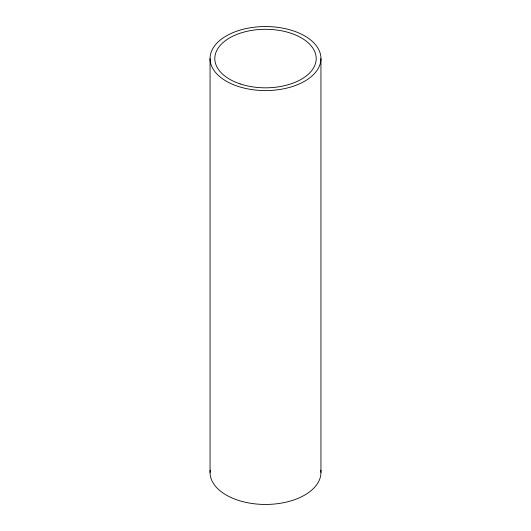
<?xml version="1.0" encoding="UTF-8"?>
<svg xmlns="http://www.w3.org/2000/svg" width="531" height="531" viewBox="0 0 531 531"><rect width="100%" height="100%" fill="white"/><g stroke="black" fill="none" stroke-linecap="round" stroke-linejoin="round"><path stroke-width="0.8" d="M320.943 58.556A55.443 32.006 0 0 1 237.782 86.281A55.443 32.006 0 0 1 237.782 30.838A55.443 32.006 0 0 1 320.943 58.556L320.943 472.444M210.057 58.556L210.057 472.444M320.804 470.167A55.443 32.006 0 0 1 265.5 504.45A55.443 32.006 0 0 1 210.196 470.167M240.158 83.905A50.691 29.265 0 0 0 316.191 58.556A50.691 29.265 0 0 0 240.158 33.214A50.691 29.265 0 0 0 240.158 83.905"/></g></svg>
